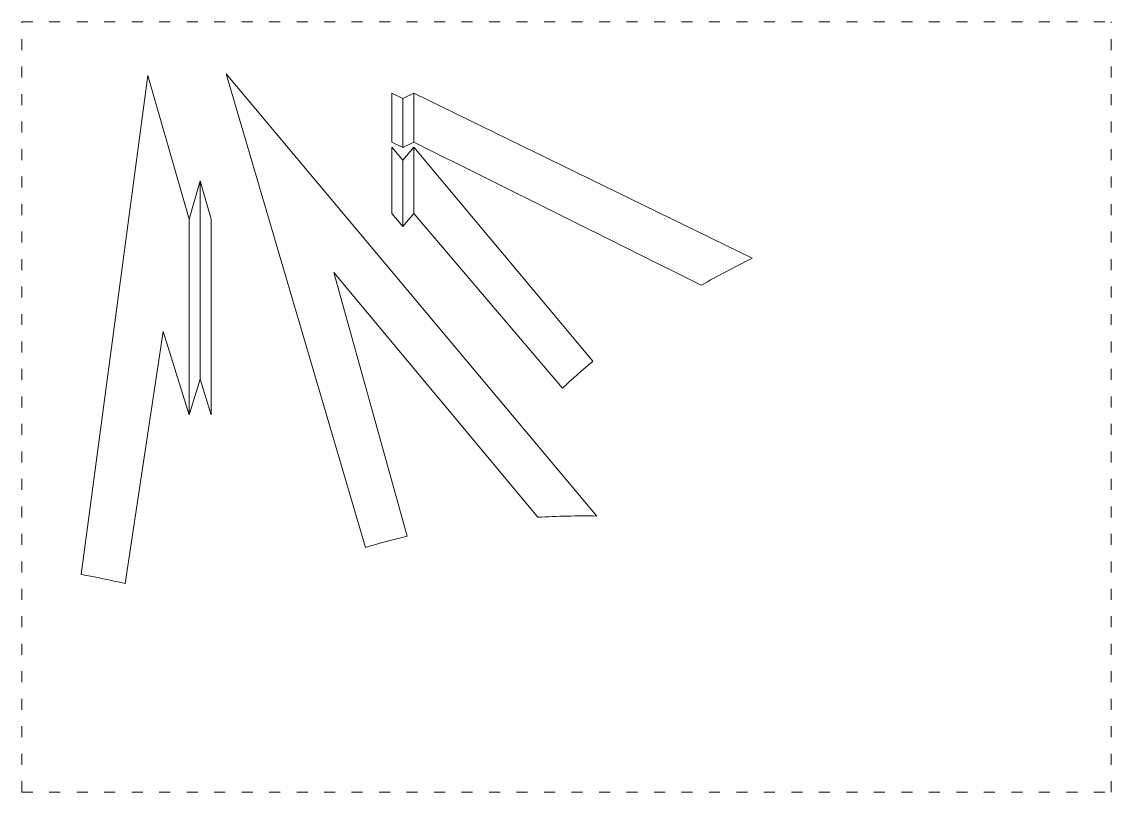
# Model space of a CAD drawing. Header units: millimetres. Extents: x 9011 to 10200, y -604 to 237.
import ezdxf

# ---------------------------------------------------------------- set-up
doc = ezdxf.new("R2010")
doc.units = ezdxf.units.MM
doc.linetypes.add('ACAD_ISO03W100', pattern=[30, 12, -18])
doc.layers.get('0').update_dxf_attribs({"color": 216, "linetype": 'ACAD_ISO03W100', "lineweight": 0, "true_color": 0x800080})
doc.layers.add('3 ... 2', color=1, linetype='Continuous', true_color=0xff0000)

msp = doc.modelspace()

# ---------------------------------------------------------------- linework, layer by layer
for p, q in [((9011.1, 237.5), (10200.1, 237.5)), ((9011.1, -603.5), (9011.1, 237.5)), ((10200.1, -603.5), (10200.1, 237.5)), ((9011.1, -603.5), (10200.1, -603.5))]:
    msp.add_line(p, q)
at = {"layer": '3 ... 2', "lineweight": 13}
for p, q in [((9148.7, 178.8), (9076, -365.8)), ((9193.6, 22), (9148.7, 178.8)), ((9234.1, 180.6), (9386.1, -336.2)), ((9638.7, -302), (9234.1, 180.6)), ((9415, 159.5), (9415, 106.2)), ((9427, 153.7), (9415, 159.5)), ((9427, 153.7), (9439, 159.5)), ((9439, 106.2), (9439, 159.5)), ((9808.1, -20.7), (9439, 159.5)), ((9427, 153.7), (9427, 100.2)), ((9415, 106.2), (9427, 100.2)), ((9415, 100.6), (9415, 28.3)), ((9427, 86.3), (9415, 100.6)), ((9439, 106.2), (9427, 100.2)), ((9427, 86.3), (9439, 100.6)), ((9439, 106.2), (9752.7, -50.1)), ((9439, 28.3), (9439, 100.6)), ((9634.2, -133.1), (9439, 100.6)), ((9427, 86.3), (9427, 14.2)), ((9193.6, 22), (9205.6, 63.9)), ((9205.6, 63.9), (9205.6, -152.7)), ((9217.6, 22), (9205.6, 63.9)), ((9415, 28.3), (9427, 14.2)), ((9439, 28.3), (9427, 14.2)), ((9439, 28.3), (9601.2, -162.3)), ((9193.6, -191.4), (9193.6, 22)), ((9217.6, 22), (9217.6, -191.4)), ((9431.8, -324.1), (9351.7, -36.3)), ((9351.7, -36.3), (9574.3, -303.3)), ((9123.8, -375.7), (9165.4, -100.5)), ((9165.4, -100.5), (9193.6, -191.4)), ((9205.6, -152.7), (9193.6, -191.4)), ((9205.6, -152.7), (9217.6, -191.4))]:
    msp.add_line(p, q, dxfattribs=at)
for centre, start, end in [((10174.3, -777.5), 115.8232, 120.0991), ((10174.3, -777.5), 129.972, 132.9747), ((9623.9, -1142.6), 88.9931, 93.3817), ((9623.9, -1142.6), 103.2089, 106.427), ((8929.2, -1193.6), 76.6136, 79.9443)]:
    msp.add_arc(centre, 840.7, start, end, dxfattribs=at)

doc.saveas('drawing.dxf')
